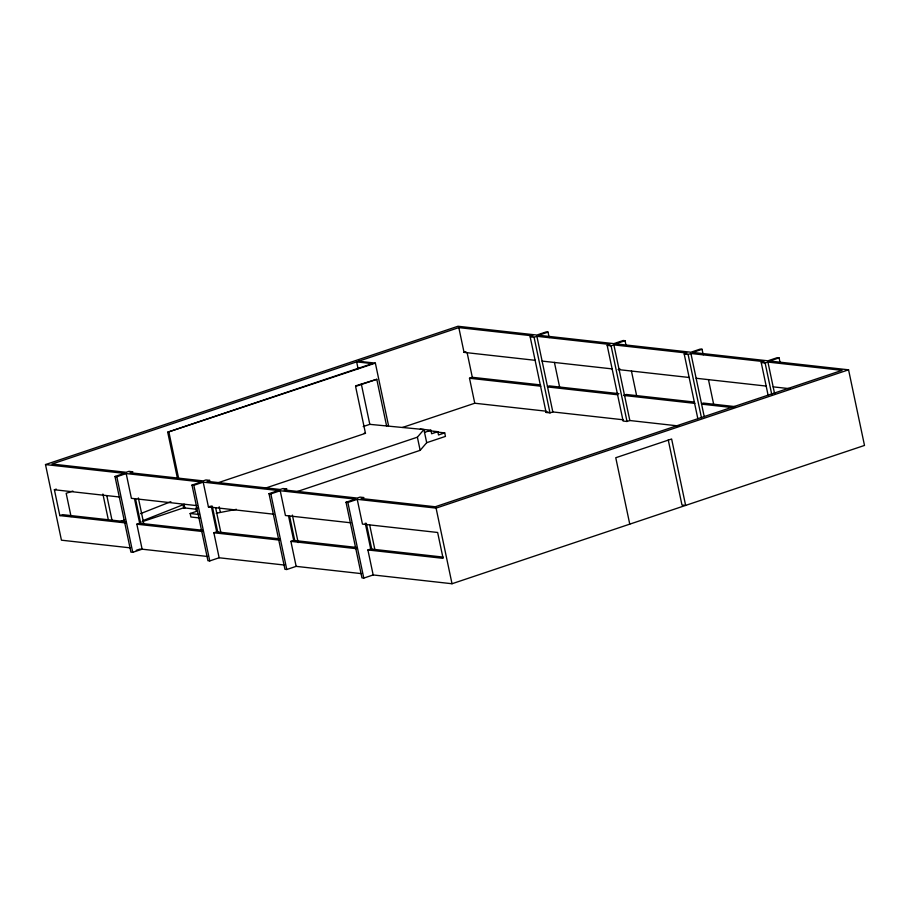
<?xml version="1.0" encoding="UTF-8"?>
<svg xmlns="http://www.w3.org/2000/svg" width="910" height="910" viewBox="0 0 910 910"><rect width="100%" height="100%" fill="white"/><g stroke="black" fill="none" stroke-linecap="round" stroke-linejoin="round"><path stroke-width="1.36" d="M264.537 488.431L417.383 437.187L423.923 429.543L369.813 424.344L363.192 426.562M296.808 491.696L420.158 450.336L426.699 442.692L445.445 436.402L444.706 432.898L434.093 431.715M119.494 521.965L124.761 519.883M140.561 513.638L170.852 501.672M142.802 520.668L183.012 504.777L183.649 507.825L195.889 509.19M130.426 547.877L61.436 540.187L45.5 464.566L457.98 326.258L536.832 335.051L546.205 331.911L548.036 332.116L549.196 337.61M623.122 419.772L552.825 411.934L550.004 412.878L546.102 412.446L530.166 336.825L532.976 335.881L458.822 327.611L51.972 464.032L126.126 472.29L128.936 471.357L132.837 471.789L130.028 472.734L203.146 480.889L205.956 479.945L209.857 480.378L207.048 481.322L280.166 489.478L282.976 488.534L286.877 488.966L284.068 489.91L357.175 498.066L359.996 497.122L363.898 497.554L361.088 498.498L435.242 506.768L842.091 370.347L767.938 362.078L765.128 363.022L761.226 362.589L768.177 395.588M177.53 478.762L167.713 432.193L372.27 363.613L356.64 361.873L358.108 368.812M167.713 432.193L375.364 363.124L388.524 425.596M355.685 385.84L376.774 379.311L386.659 426.221M376.774 379.311L355.583 386.42L365.467 433.319L218.241 482.687M125.273 522.897L59.832 515.606L54.384 489.739L56.261 489.114M458.822 327.611L464.043 352.375L465.92 351.749M207.56 556.476L142.119 549.185L132.746 552.324L130.915 552.12L114.978 476.499L124.351 473.359L45.5 464.566M72.868 491.047L66.168 493.3L71.082 516.584M114.978 476.499L116.81 476.703L126.183 473.564L201.372 481.947L191.999 485.087L207.935 560.708L209.755 560.913L219.139 557.773L284.58 565.064M548.036 332.116L538.663 335.255L613.852 343.639L623.225 340.499L625.056 340.704L625.921 344.822M530.166 336.825L534.068 337.257L536.889 336.313L609.996 344.469L607.186 345.413L623.122 421.034L627.024 421.466L629.834 420.522L679.053 426.016M59.832 515.606L62.642 514.662L125.603 521.68M546.114 411.183L474.758 403.232L469.503 378.241L472.313 377.297L540.54 384.907M191.999 485.087L193.83 485.292L203.203 482.152L278.392 490.536L269.007 493.675L284.944 569.296L286.775 569.501L296.148 566.361L361.6 573.653M625.056 340.704L615.672 343.843L690.861 352.227L700.245 349.087L702.065 349.292L703.225 354.786M607.186 345.413L611.088 345.846L613.897 344.901L687.016 353.057L684.206 354.001L697.822 418.623M402.538 427.45L474.758 403.232M141.971 521.794L183.649 507.825M142.119 549.185L136.853 524.194L139.662 523.25L202.566 530.268M547.456 386.522L549.333 385.885L618.948 393.655M424.526 432.387L430.896 430.248L431.636 433.763L437.824 431.681L438.518 434.969L444.706 432.898M203.203 482.152L208.424 506.915L210.29 506.29M619.96 368.925L618.083 369.551L689.427 377.513M200.2 518.04L190.907 517.005L190.167 513.502L196.355 511.42L195.661 508.133L198.312 508.428M269.007 493.675L270.839 493.88L280.223 490.74L355.4 499.124L346.027 502.263L361.964 577.884L363.795 578.089L373.168 574.949L452.02 583.742L864.5 445.434L848.564 369.813L769.712 361.02L779.085 357.88L779.961 362.009M702.065 349.292L692.692 352.432L767.881 360.815L777.254 357.675L779.085 357.88M684.206 354.001L688.108 354.434L690.917 353.489L764.036 361.645L761.226 362.589M216.25 513.251L236.418 509.338M546.102 412.446L547.979 411.82M136.272 550.322L140.288 548.98M219.139 557.773L213.873 532.782L216.682 531.838L279.586 538.856M346.027 502.263L347.859 502.468L357.232 499.328L436.083 508.121L848.564 369.813M296.148 566.361L290.893 541.37L293.702 540.426L356.606 547.445M701.496 403.699L703.362 403.073L735.394 406.645M373.168 574.949L367.902 549.958L370.723 549.014L443.113 557.091M464.043 352.375L535.399 360.337M542.098 361.088L612.407 368.925M696.139 378.264L766.436 386.102M773.159 386.852L789.948 388.718M358.517 361.247L375.364 363.124M694.569 402.084L626.353 394.474L623.532 395.418L694.876 403.38M469.503 378.241L540.847 386.204M547.558 386.943L617.856 394.792M701.587 404.131L732.527 407.578M420.284 429.065L430.896 430.248M428.53 430.646L437.824 431.681M364.25 433.183L365.467 433.319M54.384 489.739L119.824 497.042M196.844 505.63L131.404 498.327L126.183 473.564M208.424 506.915L273.864 514.218M350.873 522.806L285.433 515.504L280.223 490.74M190.167 513.502L199.461 514.537M136.853 524.194L202.293 531.486M213.873 532.782L279.313 540.085M290.893 541.37L356.333 548.673M367.902 549.958L443.09 558.342L437.642 532.475L362.453 524.092L357.232 499.328M767.938 362.078L774.592 393.655M765.128 363.022L771.794 394.644M708.446 379.538L713.656 404.29M690.917 353.489L704.226 416.621M688.108 354.434L701.439 417.679M668.259 439.974L681.965 505.004L685.628 505.414L671.625 438.995L615.763 457.73L629.765 524.149M631.426 370.95L636.636 395.702M613.897 344.901L629.834 420.522M611.088 345.846L627.024 421.466M554.406 362.362L559.627 387.114M536.889 336.313L552.825 411.934M534.068 337.257L550.004 412.878M467.149 352.796L472.313 377.297M423.923 429.543L426.699 442.692M436.083 508.121L452.02 583.742M417.383 437.187L420.158 450.336M361.327 384.077L369.813 424.344M369.699 525.059L374.909 549.799M366.309 523.273L371.758 549.128M365.263 523.148L370.723 549.014M347.859 502.468L363.795 578.089M292.383 515.094L298.184 542.587M289.573 516.038L294.738 540.54M288.538 515.924L293.702 540.426M270.839 493.88L286.775 569.501M219.185 506.756L220.265 511.909M215.659 507.871L220.868 532.623M212.269 506.085L217.718 531.952M211.234 505.971L216.682 531.838M193.83 485.292L209.755 560.913M168.942 432.33L178.588 478.148M184.059 504.094L184.878 507.962M138.343 497.918L143.848 524.035M135.533 498.862L140.697 523.364M134.498 498.748L139.662 523.25M116.81 476.703L132.746 552.324M106.845 495.791L112.044 520.452M102.898 494.016L108.381 520.042"/></g></svg>
